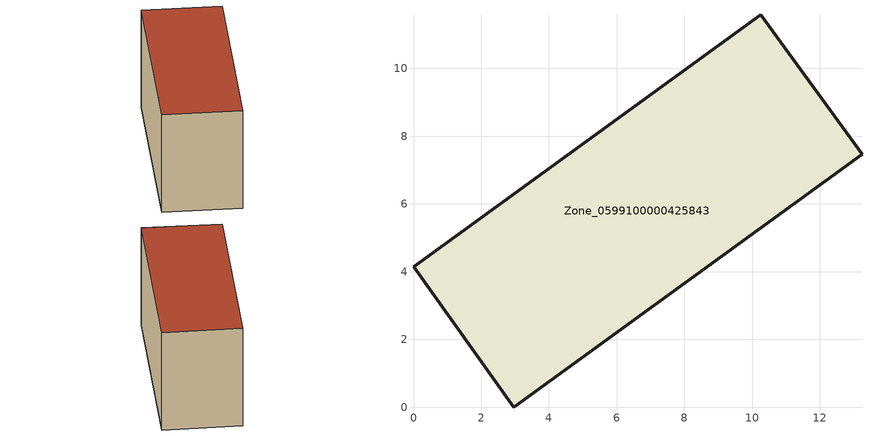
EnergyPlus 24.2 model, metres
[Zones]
Zone_0599100000425843
 floor ground (C_G): 10.25,11.58 13.24,7.47 2.95,0 0,4.14 z0
 wall outside (C_F): 2.95,0 13.24,7.47 10.25,11.58 0,4.14 2.95,0 z0:7.12
 roof outside (C_R): 13.24,7.47 10.25,11.58 0,4.14 2.95,0 z7.12
[BUILDING]
Pand.0599100000425843: North Axis=0; Terrain=City; Loads Convergence Tolerance Value=0.04; Temperature Convergence Tolerance Value=0.4; Solar Distribution=FullExterior; Maximum Number of Warmup Days=25; Minimum Number of Warmup Days=1
[Site:Location]
Rotterdam.The.Hague.AP_ZH_NLD Design_Conditions: Latitude=51.96; Longitude=4.45; Time Zone=1; Elevation=-4.5
[SITE:GROUNDTEMPERATURE:BUILDINGSURFACE]
18, 18, 18, 18, 18, 18, 18, 18, 18, 18, 18, 18
[MATERIAL] Thermal Absorptance=0.9; Solar Absorptance=0.7; Visible Absorptance=0.7
Name | Roughness | Thickness | Conductivity | Density | Specific Heat
G.TI.2006-2014 | MediumSmooth | 0.15 | 0.06 | 540 | 1210
F.TI.2006-2014 | Rough | 0.3 | 0.12 | 1920 | 840
R.TI.2006-2014 | MediumRough | 0.2 | 0.08 | 1500 | 1000
[CONSTRUCTION]
C_G: G.TI.2006-2014
C_F: F.TI.2006-2014
C_R: R.TI.2006-2014
[ZONE]
Zone_0599100000425843: Type=1; Multiplier=1; Ceiling Height=Autocalculate; Volume=Autocalculate; Floor Area=autocalculate; Part of Total Floor Area=Yes
[ZONEINFILTRATION:DESIGNFLOWRATE]
Infil_Zone_0599100000425843: Zone or ZoneList or Space or SpaceList=Zone_0599100000425843; Schedule=AlwaysOn; Design Flow Rate Calculation Method=Flow/Area; Flow Rate per Floor Area=0.0015; Constant Term Coefficient=1; Temperature Term Coefficient=0; Velocity Term Coefficient=0; Velocity Squared Term Coefficient=0
[HVACTEMPLATE:ZONE:IDEALLOADSAIRSYSTEM]
Zone_0599100000425843: Maximum Heating Supply Air Temperature=50; Minimum Cooling Supply Air Temperature=13; Maximum Heating Supply Air Humidity Ratio=0.0156; Minimum Cooling Supply Air Humidity Ratio=0.0077; Heating Limit=NoLimit; Cooling Limit=NoLimit; Dehumidification Control Type=ConstantSensibleHeatRatio; Cooling Sensible Heat Ratio=0.7; Dehumidification Setpoint=60; Humidification Control Type=None; Humidification Setpoint=30; Outdoor Air Method=None; Outdoor Air Flow Rate per Person=0.00944; Outdoor Air Flow Rate per Zone Floor Area=0; Outdoor Air Flow Rate per Zone=0; Demand Controlled Ventilation Type=None; Outdoor Air Economizer Type=NoEconomizer; Heat Recovery Type=None; Sensible Heat Recovery Effectiveness=0.7; Latent Heat Recovery Effectiveness=0.65
[ZONECONTROL:THERMOSTAT]
ThermostatControl_Zone_0599100000425843: Zone or ZoneList=Zone_0599100000425843; Control Type Schedule=DualSetpointControlType; Control 1=Thermostat_Zone_0599100000425843; Temperature Difference Between Cutout And Setpoint=0
[THERMOSTATSETPOINT:DUALSETPOINT]
Thermostat_Zone_0599100000425843: Heating Setpoint Temperature Schedule=HeatingSetpoint_Zone_0599100000425843; Cooling Setpoint Temperature Schedule=CoolingSetpoint_Zone_0599100000425843
[SCHEDULE:COMPACT]
HeatingSetpoint_Zone_0599100000425843: Through: 12/31, For: AllDays, Until: 24:00, 21
CoolingSetpoint_Zone_0599100000425843: Through: 12/31, For: AllDays, Until: 24:00, 24
DualSetpointControlType: Through: 12/31, For: AllDays, Until: 24:00, 4
AlwaysOn: Through: 12/31, For: AllDays, Until: 24:00, 1
